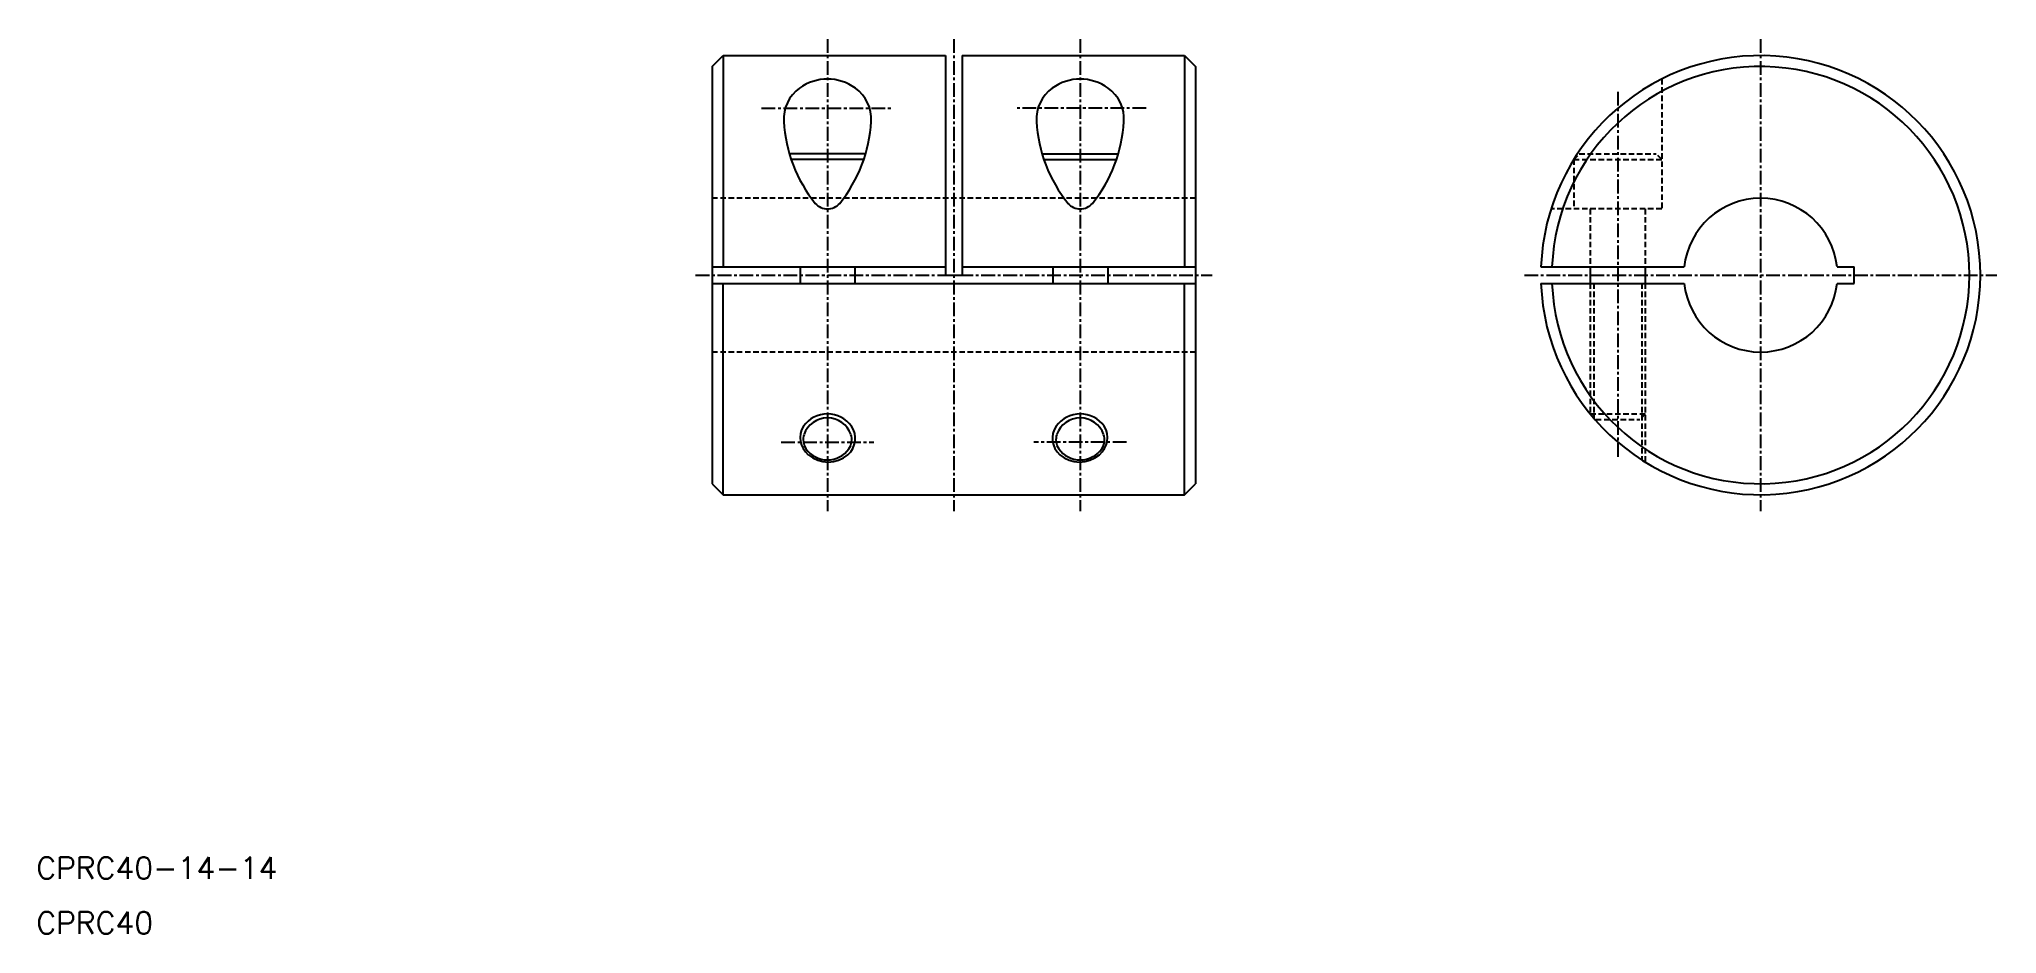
# Model space of a CAD drawing. Extents: x 10 to 188, y 10 to 92.
import ezdxf

# ---------------------------------------------------------------- set-up
doc = ezdxf.new("R2010")
doc.units = 0
doc.linetypes.add('CENTER', pattern=[2, 1.25, -0.25, 0.25, -0.25])
doc.linetypes.add('DASHED', pattern=[0.75, 0.5, -0.25])
doc.layers.get('0').update_dxf_attribs({"linetype": 'CONTINUOUS'})
doc.layers.add('CENTER', color=1, linetype='CENTER')
doc.styles.get("Standard").update_dxf_attribs({"font": 'txt.shx'})

msp = doc.modelspace()

# ---------------------------------------------------------------- linework, layer by layer
at = {"color": 7, "linetype": 'CONTINUOUS'}
for p, q in [((71.5, 89), (72.5, 90)), ((72.5, 90), (72.5, 70.75)), ((72.5, 90), (92.75, 90)), ((92.75, 90), (92.75, 70)), ((94.25, 90), (114.5, 90)), ((94.25, 90), (94.25, 70)), ((114.5, 90), (114.5, 70.75)), ((114.5, 90), (115.5, 89)), ((71.5, 89), (71.5, 51)), ((115.5, 89), (115.5, 51)), ((85.47, 81.04), (78.53, 81.04)), ((85.31, 80.54), (78.69, 80.54)), ((101.53, 81.04), (108.47, 81.04)), ((101.69, 80.54), (108.31, 80.54)), ((71.5, 70.75), (92.75, 70.75)), ((79.5, 70.75), (79.5, 69.25)), ((84.5, 70.75), (84.5, 69.25)), ((92.75, 70), (94.25, 70)), ((94.25, 70.75), (115.5, 70.75)), ((102.5, 70.75), (102.5, 69.25)), ((107.5, 70.75), (107.5, 69.25)), ((146.93, 70.75), (159.96, 70.75)), ((151.42, 70.75), (151.42, 69.25)), ((156.42, 70.75), (156.42, 69.25)), ((173.88, 70.75), (175.42, 70.75)), ((175.42, 69.25), (175.42, 70.75)), ((71.5, 69.25), (115.5, 69.25)), ((72.5, 50), (72.5, 69.25)), ((114.5, 50), (114.5, 69.25)), ((146.93, 69.25), (159.96, 69.25)), ((173.88, 69.25), (175.42, 69.25)), ((71.5, 51), (72.5, 50)), ((72.5, 50), (114.5, 50)), ((114.5, 50), (115.5, 51))]:
    msp.add_line(p, q, dxfattribs=at)
at = {"color": 3, "linetype": 'DASHED'}
for p, q in [((157.92, 87.86), (157.92, 76.04)), ((149.92, 80.54), (150.42, 81.04)), ((149.92, 80.54), (157.92, 80.54)), ((149.92, 80.54), (149.92, 76.04)), ((150.42, 81.04), (157.42, 81.04)), ((157.92, 80.54), (157.42, 81.04)), ((115.5, 77), (71.5, 77)), ((157.92, 76.04), (147.85, 76.04)), ((151.42, 76.04), (151.42, 70.75)), ((156.42, 76.04), (156.42, 70.75)), ((151.42, 69.25), (151.42, 57.36)), ((151.73, 69.25), (151.73, 56.99)), ((156.11, 69.25), (156.11, 53.17)), ((156.42, 69.25), (156.42, 52.98)), ((115.5, 63), (71.5, 63)), ((151.42, 57.36), (151.92, 56.86)), ((151.42, 57.36), (156.42, 57.36)), ((156.42, 57.36), (155.92, 56.86)), ((151.92, 56.86), (155.92, 56.86))]:
    msp.add_line(p, q, dxfattribs=at)
at = {"color": 7, "linetype": 'CONTINUOUS'}
for centre, radius, start, end in [((166.92, 70), 20, 182.1491, 177.8509), ((82, 83.52), 4.34, 53.991, 126.009), ((105, 83.52), 4.34, 53.991, 126.009), ((166.92, 70), 19, 182.2623, 177.7377), ((81.51, 84.2), 3.5, 126.009, 183.294), ((82.49, 84.2), 3.5, 356.706, 53.991), ((104.51, 84.2), 3.5, 126.009, 183.294), ((105.49, 84.2), 3.5, 356.706, 53.991), ((91.11, 84.75), 13.11, 183.294, 218.775), ((72.89, 84.75), 13.11, 321.225, 356.706), ((114.11, 84.75), 13.11, 183.294, 218.775), ((95.89, 84.75), 13.11, 321.225, 356.706), ((166.92, 70), 7, 6.1506, 173.8494), ((82, 77.54), 1.5, 221.837, 318.163), ((105, 77.54), 1.5, 221.837, 318.163), ((166.92, 70), 7, 186.1506, 353.8494), ((81.29, 55.02), 1.5, 161.3781, 213.785), ((82, 54.73), 2.27, 19.9735, 160.0265), ((82.71, 55.02), 1.5, 326.215, 18.6219), ((104.29, 55.02), 1.5, 161.3781, 213.785), ((105, 54.73), 2.27, 19.9735, 160.0265), ((105.71, 55.02), 1.5, 326.215, 18.6219), ((82, 55.56), 2.39, 215.0732, 324.9268), ((105, 55.56), 2.39, 215.0732, 324.9268)]:
    msp.add_arc(centre, radius, start, end, dxfattribs=at)
at = {"color": 3}
for centre, radius, start, end in [((82, 54.65), 2.71, 36.082, 143.918), ((105, 54.65), 2.71, 36.082, 143.918), ((81.54, 55.2), 2.02, 149.0108, 230.387), ((82.53, 55.14), 2, 311.7831, 33.6289), ((104.47, 55.14), 2, 146.3711, 228.2169), ((105.46, 55.2), 2.02, 309.613, 30.9892), ((82.06, 55.75), 2.77, 229.4009, 310.5991), ((104.94, 55.75), 2.77, 229.4009, 310.5991)]:
    msp.add_arc(centre, radius, start, end, dxfattribs=at)
at = {"layer": 'CENTER', "color": 1, "linetype": 'CENTER'}
for p, q in [((82, 91.5), (82, 48.5)), ((93.5, 91.5), (93.5, 48.5)), ((105, 91.5), (105, 48.5)), ((166.92, 91.5), (166.92, 48.5)), ((153.92, 86.7), (153.92, 53.3)), ((76, 85.2), (88, 85.2)), ((111, 85.2), (99, 85.2)), ((70, 70), (117, 70)), ((145.42, 70), (188.42, 70)), ((77.79, 54.8), (86.21, 54.8)), ((109.21, 54.8), (100.79, 54.8))]:
    msp.add_line(p, q, dxfattribs=at)

# ---------------------------------------------------------------- texts
at = {"color": 7, "linetype": 'CONTINUOUS'}
for s, p in [('CPRC40-14-14', (10, 15)), ('CPRC40', (10, 10))]:
    msp.add_text(s, height=2, dxfattribs=at).set_placement(p)

doc.saveas('drawing.dxf')
